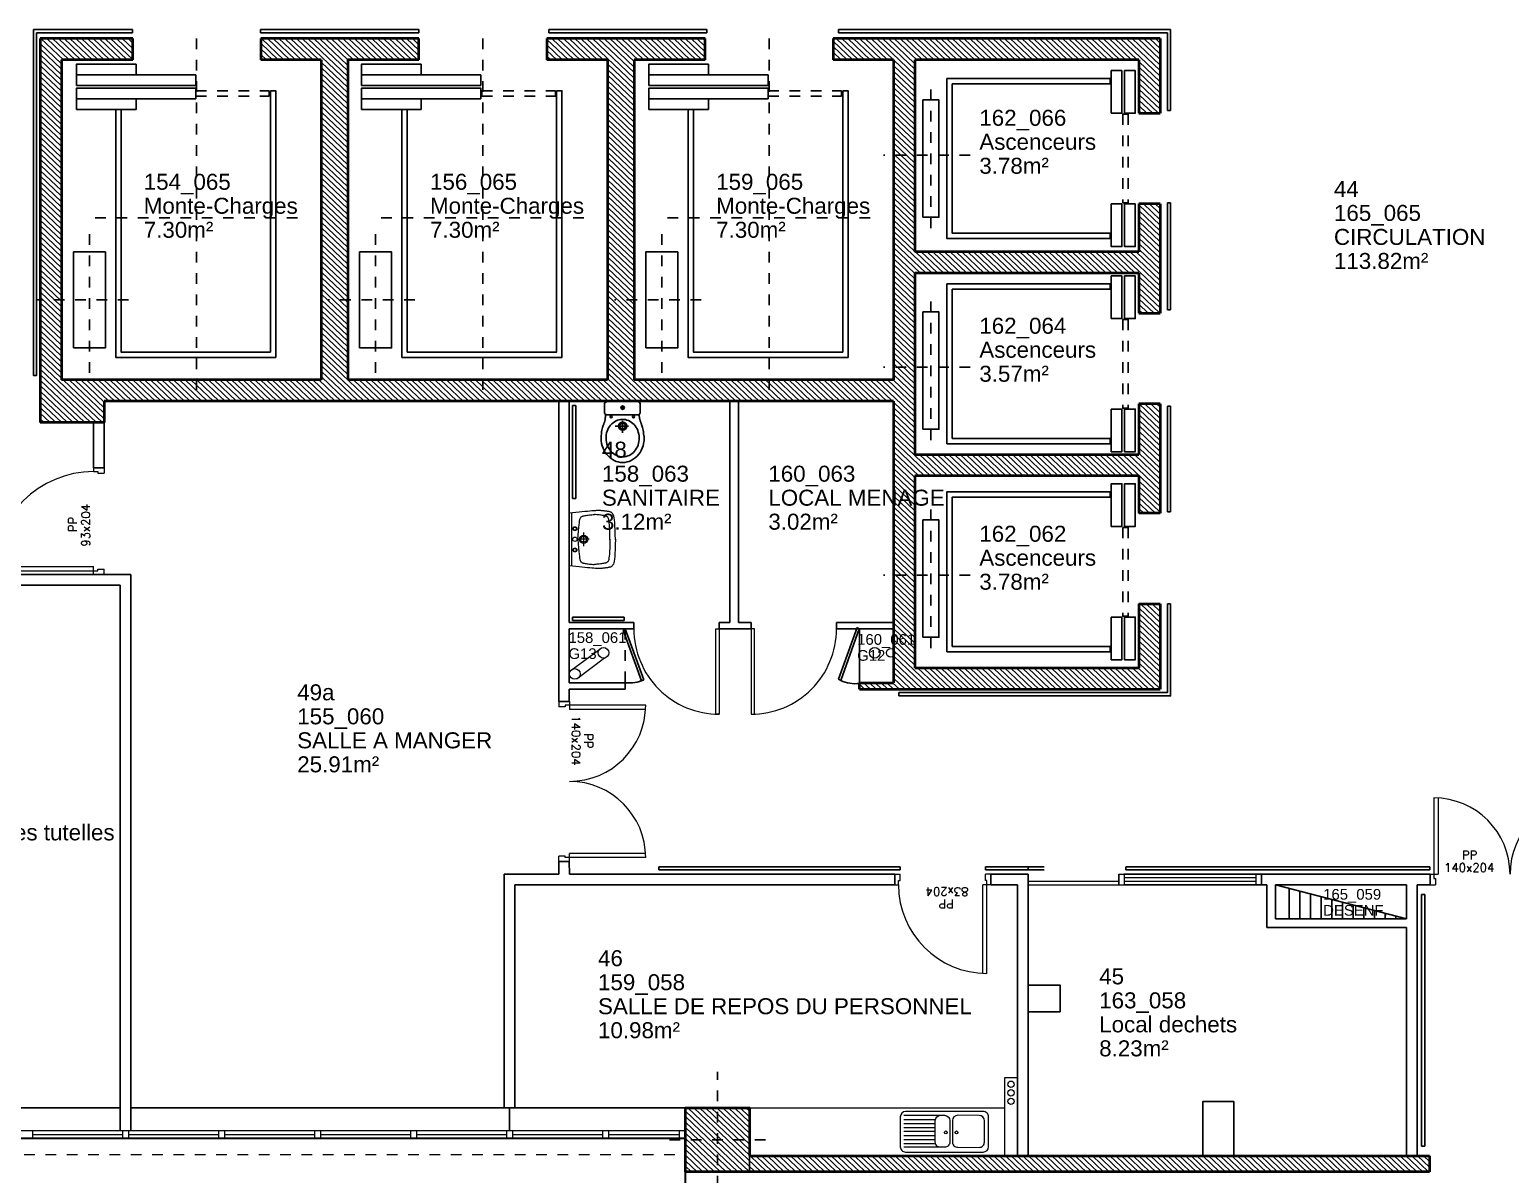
# Model space of a CAD drawing. Header units: metres. Extents: x -8 to 211, y -5 to 116.
# Drawn here: x 152.2 to 166.08, y 56.4 to 67.13 of the extents above; entities that cross this region are included whole.
import ezdxf
from ezdxf.enums import TextEntityAlignment as Align

# ---------------------------------------------------------------- set-up
doc = ezdxf.new("R2010")
doc.units = ezdxf.units.M
doc.header["$LTSCALE"] = 0.6
doc.header["$MEASUREMENT"] = 0
for name, pattern in [('CACHÉ', [0.25, 0.125, -0.125]), ('CONTINU', [0]), ('POINTILLÉS', [0.1, 0.05, -0.05])]:
    doc.linetypes.add(name, pattern=pattern)
doc.layers.get('0').update_dxf_attribs({"linetype": 'CONTINUOUS'})
for name, color, linetype in [('001axes', 1, 'CONTINUOUS'), ('006 sanitaire', 5, 'CONTINUOUS'), ('009 main courante', 181, 'CONTINUOUS'), ('A_ACCÈS', 7, 'CONTINUOUS'), ('A_AGENC', 204, 'CONTINUOUS'), ('A_Etiqu_Gaine', 8, 'CONTINUOUS'), ('A_Etiqu_Gaine_ancien', 8, 'CONTINUOUS'), ('A_Etiqu_Gaine_code', 8, 'CONTINUOUS'), ('A_Etiqu_Local', 8, 'CONTINUOUS'), ('A_Etiqu_Local_ancien', 8, 'CONTINUOUS'), ('A_HACH_STRUC', 7, 'CONTINUOUS'), ('A_MUR_CLOIS', 8, 'CONTINU')]:
    doc.layers.add(name, color=color, linetype=linetype)
for name, color, linetype, lineweight in [('A_CHASS', 4, 'CONTINU', 0), ('A_MURS_STRU', 7, 'CONTINU', 40), ('A_PORTE', 8, 'CONTINU', 0), ('A_SANI', 5, 'CONTINU', 0), ('CONTOUR', 54, 'CONTINUOUS', 30)]:
    doc.layers.add(name, color=color, linetype=linetype, lineweight=lineweight)
doc.styles.add('Attribut', font='arial.ttf')
doc.styles.add('ROMANS8', font='romans8', dxfattribs={"height": 10})

# ---------------------------------------------------------------- blocks, each defined once
blk = doc.blocks.new('BROCA4-G171')
at = {"layer": '006 sanitaire', "linetype": 'Continuous'}
for p, q in [((13.096249, 18.100876), (13.218319, 18.100876)), ((13.164608, 18.149704), (13.164608, 18.037399))]:
    blk.add_line(p, q, dxfattribs=at)
for points in [[(12.99371, 18.235855), (12.99371, 18.300367, -0.414214), (13.023708, 18.330367), (13.300623, 18.330368, -0.414214), (13.330623, 18.300367), (13.330624, 18.235855, -0.414214), (13.300623, 18.205855), (13.023708, 18.205856, -0.414214)], [(13.168246, 17.812803, 0.110065), (13.226413, 17.827034, 0.102556), (13.276961, 17.866557, 0.093461), (13.309184, 17.923304, 0.087911), (13.319862, 17.991784, 0.087911), (13.30636, 18.059765, 0.093461), (13.271816, 18.11513, 0.102556), (13.219676, 18.152527, 0.110065), (13.16097, 18.164339, 0.110065), (13.102803, 18.150108, 0.102556), (13.052255, 18.110586, 0.093461), (13.020032, 18.053839, 0.087911), (13.009354, 17.985358, 0.087911), (13.022856, 17.917378, 0.093461), (13.0574, 17.862012, 0.102556), (13.10954, 17.824615, 0.110065)]]:
    blk.add_lwpolyline(points, format="xyb", close=True, dxfattribs=at)
for points in [[(12.964413, 18.010544), (12.966108, 18.029907), (12.96821, 18.047093), (12.970638, 18.062267), (12.97331, 18.075596), (12.976145, 18.087245), (12.979061, 18.09738), (12.981977, 18.106167), (12.984812, 18.113773), (12.987484, 18.120363), (12.989912, 18.126104), (12.989912, 18.126104), (12.991011, 18.128708), (12.992034, 18.131163), (12.992984, 18.133493), (12.993866, 18.13572), (12.994684, 18.137866), (12.995444, 18.139954), (12.996149, 18.142007), (12.996804, 18.144046), (12.997414, 18.146096), (12.997982, 18.148178), (12.997982, 18.148178), (12.998513, 18.15031), (12.999009, 18.152488), (12.999471, 18.154705), (12.999899, 18.156951), (13.000296, 18.15922), (13.000663, 18.161501), (13.001, 18.163787), (13.001309, 18.16607), (13.001591, 18.168341), (13.001848, 18.170592), (13.001848, 18.170592), (13.002289, 18.175016), (13.002642, 18.179355), (13.002917, 18.183641), (13.003124, 18.187903), (13.003272, 18.192171), (13.003371, 18.196474), (13.003431, 18.200843), (13.003462, 18.205308), (13.003474, 18.209898), (13.003475, 18.214643)], [(13.364803, 18.010544), (13.361877, 18.029907), (13.35897, 18.047093), (13.356102, 18.062267), (13.353293, 18.075596), (13.350562, 18.087245), (13.347928, 18.09738), (13.345412, 18.106167), (13.343032, 18.113773), (13.340809, 18.120363), (13.338762, 18.126104), (13.338762, 18.126104), (13.337809, 18.128708), (13.3369, 18.131163), (13.33603, 18.133493), (13.335194, 18.13572), (13.334387, 18.137866), (13.333605, 18.139954), (13.332843, 18.142007), (13.332095, 18.144046), (13.331357, 18.146096), (13.330624, 18.148178), (13.330624, 18.148178), (13.329892, 18.15031), (13.329165, 18.152488), (13.328448, 18.154705), (13.327746, 18.156951), (13.327063, 18.15922), (13.326405, 18.161501), (13.325776, 18.163787), (13.325181, 18.16607), (13.324625, 18.168341), (13.324113, 18.170592), (13.324113, 18.170592), (13.323231, 18.175016), (13.322525, 18.179355), (13.321975, 18.183641), (13.321561, 18.187903), (13.321265, 18.192171), (13.321066, 18.196474), (13.320946, 18.200843), (13.320884, 18.205308), (13.320861, 18.209898), (13.320858, 18.214643)]]:
    blk.add_lwpolyline(points, dxfattribs=at)
blk.add_lwpolyline([(12.963506, 18.009849, 0.092603), (12.973681, 17.91492, 0.097518), (13.016058, 17.834678, 0.107322), (13.085472, 17.778927, 0.116228), (13.165647, 17.760035, 0.11669), (13.245731, 17.778983, 0.108258), (13.314557, 17.834678, 0.098236), (13.356164, 17.914804, 0.092772), (13.365517, 18.009848, 0.094013)], format="xyb", dxfattribs=at)
for centre, radius in [((13.057186, 18.188766), 0.010462), ((13.164608, 18.274216), 0.01664), ((13.164608, 18.274216), 0.016619), ((13.164608, 18.274216), 0.009631), ((13.164608, 18.274216), 0.000007), ((13.267147, 18.188766), 0.010462), ((13.164608, 18.100876), 0.038283), ((13.164608, 18.100876), 0.027569)]:
    blk.add_circle(centre, radius, dxfattribs=at)
blk = doc.blocks.new('A_Etiqu_Local')
at = {"style": 'Attribut', "flags": 1}
for tag, p in [('CODE_HOPITAL', (-0.446, 1.632)), ('CODE_SITE', (-0.446, 1.407)), ('CODE_BATIMENT', (-0.446, 1.182)), ('CODE_SECTEUR', (-0.446, 0.957)), ('CODE_ETAGE', (-0.446, 0.732)), ('NOM_NORMALISE', (-0.446, -0.843)), ('SECTEUR_ACTIVITE', (-0.446, -1.068)), ('SOUS_SECTEUR_ACTIVITE', (-0.446, -1.293)), ('VOLUME', (-0.446, -1.518)), ('SERVICE', (-0.446, -1.743)), ('CODE_UG', (-0.446, -1.968)), ('CODE_UA', (-0.446, -2.193)), ('CODE_POLE', (-0.446, -2.418)), ('OCCUPANT_EXTERNE', (-0.446, -2.643)), ('DISPONIBILITE', (-0.446, -2.868)), ('ACCES_HANDICAPES', (-0.446, -3.093)), ('NATURE_SOL', (-0.446, -3.318)), ('RISQUE_LABORATOIRE', (-0.446, -3.543)), ('AMIANTE', (-0.446, -3.768))]:
    blk.add_attdef(tag, p, '', height=0.15, dxfattribs=at)
at = {"layer": 'A_Etiqu_Local', "style": 'Attribut'}
for tag, p in [('CODE_PIECE', (-0.446, 0.282)), ('NOM_USAGE', (-0.446, 0.057)), ('SURFACE', (-0.446, -0.168))]:
    blk.add_attdef(tag, p, '', height=0.15, dxfattribs=at)
at = {"layer": 'A_Etiqu_Local_ancien', "style": 'Attribut'}
blk.add_attdef('CODE_PIECE_ANCIEN', (-0.446, 0.507), '', height=0.15, dxfattribs=at)
blk = doc.blocks.new('A_Etiqu_Gaine')
at = {"style": 'Attribut', "flags": 1}
for tag, p in [('CODE_HOPITAL', (-0.432, 0.865)), ('CODE_SITE', (-0.432, 0.715)), ('CODE_BATIMENT', (-0.432, 0.565)), ('CODE_SECTEUR', (-0.432, 0.415)), ('CODE_ETAGE', (-0.432, 0.265)), ('NOM_NORMALISE', (-0.432, -0.335)), ('SECTEUR_ACTIVITE', (-0.432, -0.485)), ('SOUS_SECTEUR_ACTIVITE', (-0.432, -0.635)), ('SURFACE', (-0.432, -0.785)), ('CODE_UG', (-0.432, -0.935)), ('CODE_POLE', (-0.432, -1.085)), ('AMIANTE', (-0.432, -1.235))]:
    blk.add_attdef(tag, p, '', height=0.1, dxfattribs=at)
at = {"layer": 'A_Etiqu_Gaine', "style": 'Attribut'}
blk.add_attdef('NOM_USAGE', (-0.432, -0.185), '', height=0.1, dxfattribs=at)
at = {"layer": 'A_Etiqu_Gaine_ancien', "style": 'Attribut'}
blk.add_attdef('CODE_PIECE_ANCIEN', (-0.432, 0.115), '', height=0.1, dxfattribs=at)
at = {"layer": 'A_Etiqu_Gaine_code', "style": 'Attribut'}
blk.add_attdef('CODE_PIECE', (-0.432, -0.035), '', height=0.1, dxfattribs=at)
blk = doc.blocks.new('BATI-10')
for p, q in [((0, 0.1), (0, 0)), ((0, 0.1), (0.035, 0.1)), ((0, 0), (0.05, 0)), ((0.035, 0.1), (0.035, 0.06)), ((0.035, 0.06), (0.05, 0.06)), ((0.05, 0.06), (0.05, 0))]:
    blk.add_line(p, q)
blk = doc.blocks.new('P90-bt10')
for p, q in [((0.035, 1.03), (0.035, 0.1)), ((0.075, 1.029), (0.075, 0.1)), ((0.035, 0.1), (0.075, 0.1))]:
    blk.add_line(p, q)
blk.add_arc((0.035, 0.1), 0.93, 0, 90)
blk.add_blockref('BATI-10', (0, 0))
at = {"xscale": -1}
blk.add_blockref('BATI-10', (1, 0), dxfattribs=at)
at = {"style": 'ROMANS8'}
for tag, p in [('DEF', (0.47, 0.256)), ('DIM', (0.461, 0.134))]:
    blk.add_attdef(tag, text='', height=0.08, dxfattribs=at).set_placement(p, align=Align.CENTER)
blk = doc.blocks.new('P140-bt10')
for p, q in [((0.035, 0.815), (0.035, 0.1)), ((0.075, 0.814), (0.075, 0.1)), ((1.425, 0.814), (1.425, 0.1)), ((1.465, 0.815), (1.465, 0.1)), ((0, 0.1), (0, 0)), ((0, 0.1), (0.035, 0.1)), ((0, 0), (0.05, 0)), ((0.035, 0.1), (0.075, 0.1)), ((0.035, 0.1), (0.035, 0.06)), ((0.035, 0.06), (0.05, 0.06)), ((0.05, 0.06), (0.05, 0)), ((1.465, 0.1), (1.425, 0.1)), ((1.465, 0.06), (1.45, 0.06)), ((1.45, 0.06), (1.45, 0)), ((1.5, 0), (1.45, 0)), ((1.465, 0.1), (1.465, 0.06)), ((1.5, 0.1), (1.465, 0.1)), ((1.5, 0.1), (1.5, 0)), ((1.5, 0), (1.5, 0))]:
    blk.add_line(p, q)
for centre, start, end in [((0.035, 0.1), 0, 90), ((1.465, 0.1), 90, 180)]:
    blk.add_arc(centre, 0.715, start, end)
at = {"style": 'ROMANS8'}
for tag, p in [('DEF', (0.372, 0.239)), ('DIM', (0.367, 0.122))]:
    blk.add_attdef(tag, text='', height=0.08, dxfattribs=at).set_placement(p, align=Align.CENTER)
blk = doc.blocks.new('P80bt10')
for p, q in [((0.035, 0.93), (0.035, 0.1)), ((0.075, 0.929), (0.075, 0.1)), ((0, 0.1), (0, 0)), ((0, 0.1), (0.035, 0.1)), ((0, 0), (0.05, 0)), ((0.035, 0.1), (0.075, 0.1)), ((0.035, 0.1), (0.035, 0.06)), ((0.035, 0.06), (0.05, 0.06)), ((0.05, 0.06), (0.05, 0)), ((0.865, 0.06), (0.85, 0.06)), ((0.85, 0.06), (0.85, 0)), ((0.9, 0), (0.85, 0)), ((0.865, 0.1), (0.865, 0.06)), ((0.9, 0.1), (0.865, 0.1)), ((0.9, 0.1), (0.9, 0))]:
    blk.add_line(p, q)
blk.add_arc((0.035, 0.1), 0.83, 0, 90)
at = {"style": 'ROMANS8'}
for tag, p in [('DEF', (0.416, 0.239)), ('DIM', (0.409, 0.124))]:
    blk.add_attdef(tag, text='', height=0.08, dxfattribs=at).set_placement(p, align=Align.CENTER)

msp = doc.modelspace()

# ---------------------------------------------------------------- hatches: boundary and pattern name
at = {"layer": 'A_HACH_STRUC', "linetype": 'Continuous'}
h = msp.add_hatch(dxfattribs=at)
h.set_pattern_fill('ANSI31', color=8, scale=0.3, angle=-88.5553, style=0)
h.set_pattern_definition([(316.4447, (152.29987, 60.946187), (0.02583954, 0.02717661), [])])
h.paths.add_polyline_path([(160.5, 64.846), (162.6, 64.846), (162.6, 64.471), (162.8, 64.471), (162.8, 65.496), (162.6, 65.496), (162.6, 65.046), (160.5, 65.046), (160.5, 66.846), (162.6, 66.846), (162.6, 66.346), (162.8, 66.346), (162.8, 67.046), (159.733, 67.046), (159.733, 66.846), (160.3, 66.846), (160.3, 63.846), (157.867, 63.846), (157.867, 66.846), (158.533, 66.846), (158.533, 67.046), (157.05, 67.046), (157.05, 66.846), (157.617, 66.846), (157.617, 63.846), (155.183, 63.846), (155.183, 66.846), (155.85, 66.846), (155.85, 67.046), (154.367, 67.046), (154.367, 66.846), (154.933, 66.846), (154.933, 63.846), (152.5, 63.846), (152.5, 66.846), (153.167, 66.846), (153.167, 67.046), (152.3, 67.046), (152.3, 63.546), (152.3, 63.446), (152.9, 63.446), (152.9, 63.646), (160.3, 63.646), (160.3, 61.006), (159.98, 61.006), (159.98, 60.946), (162.8, 60.946), (162.8, 61.746), (162.6, 61.746), (162.6, 61.146), (160.5, 61.146), (160.5, 62.946), (162.6, 62.946), (162.6, 62.596), (162.8, 62.596), (162.8, 63.621), (162.6, 63.621), (162.6, 63.146), (160.5, 63.146)])
h = msp.add_hatch(dxfattribs=at)
h.set_pattern_fill('ANSI31', color=8, scale=0.3, angle=-88.5553, style=0)
h.set_pattern_definition([(316.4447, (158.349886, 56.421157), (0.02583954, 0.02717661), [])])
h.paths.add_polyline_path([(158.95, 57.021), (158.35, 57.021), (158.35, 56.421), (165.325, 56.421), (165.325, 56.571), (158.95, 56.571)])

# ---------------------------------------------------------------- linework, layer by layer
at = {"color": 8}
msp.add_line((158.95, 56.571), (158.95, 56.421), dxfattribs=at)
at = {"layer": '001axes', "color": 8, "linetype": 'CACHÉ'}
for p, q in [((158.65, 56.084), (158.65, 57.358)), ((158.2, 56.721), (159.1, 56.721))]:
    msp.add_line(p, q, dxfattribs=at)
at = {"layer": '009 main courante', "color": 8, "linetype": 'Continuous'}
for p, q in [((153.165, 67.1), (153.165, 67.13)), ((154.365, 67.1), (154.365, 67.13)), ((155.848, 67.1), (155.848, 67.13)), ((157.067, 67.1), (157.067, 67.13)), ((158.55, 67.1), (158.55, 67.13)), ((159.783, 67.1), (159.783, 67.13)), ((162.868, 66.371), (162.868, 67.1)), ((162.898, 66.371), (162.898, 67.13)), ((162.868, 66.371), (162.898, 66.371)), ((162.868, 64.502), (162.868, 65.505)), ((162.868, 65.505), (162.898, 65.505)), ((162.898, 64.502), (162.898, 65.505)), ((162.868, 64.502), (162.898, 64.502)), ((157.29, 62.732), (157.29, 63.606)), ((157.29, 63.606), (157.32, 63.606)), ((157.32, 62.732), (157.32, 63.606)), ((162.868, 62.609), (162.868, 63.598)), ((162.868, 63.598), (162.898, 63.598)), ((162.898, 62.609), (162.898, 63.598)), ((157.32, 62.732), (157.29, 62.732)), ((162.868, 62.609), (162.898, 62.609)), ((162.868, 61.746), (162.898, 61.746)), ((157.29, 61.62), (157.775, 61.62)), ((157.29, 61.59), (157.29, 61.62)), ((157.29, 61.59), (157.775, 61.59)), ((157.775, 61.59), (157.775, 61.62)), ((160.35, 60.913), (160.35, 60.883)), ((158.099, 59.281), (158.099, 59.251)), ((160.361, 59.281), (160.361, 59.251)), ((161.161, 59.281), (161.161, 59.251)), ((161.561, 59.281), (161.561, 59.251)), ((162.477, 59.251), (162.477, 59.281)), ((165.328, 59.251), (165.328, 59.281)), ((165.25, 59.021), (165.25, 56.661)), ((165.25, 59.021), (165.28, 59.021)), ((165.28, 59.021), (165.28, 56.661)), ((158.35, 56.709), (158.35, 56.634)), ((165.25, 56.661), (165.28, 56.661))]:
    msp.add_line(p, q, dxfattribs=at)
for points in [[(152.265, 67.1), (152.265, 63.887), (152.235, 63.887), (152.235, 67.13)], [(153.165, 67.13), (152.235, 67.13)], [(152.265, 67.1), (153.165, 67.1)], [(155.848, 67.13), (154.365, 67.13)], [(154.365, 67.1), (155.848, 67.1)], [(158.55, 67.13), (157.067, 67.13)], [(157.067, 67.1), (158.55, 67.1)], [(162.898, 67.13), (159.783, 67.13)], [(159.783, 67.1), (162.868, 67.1)], [(162.898, 61.746), (162.898, 60.883), (160.35, 60.883)], [(160.35, 60.913), (162.868, 60.913), (162.868, 61.746)], [(160.361, 59.281), (158.099, 59.281)], [(158.099, 59.251), (160.361, 59.251)], [(161.711, 59.281), (161.161, 59.281)], [(161.161, 59.251), (161.711, 59.251)], [(165.328, 59.281), (162.477, 59.281)], [(162.477, 59.251), (165.328, 59.251)]]:
    msp.add_lwpolyline(points, dxfattribs=at)
at = {"layer": 'A_ACCÈS', "color": 8, "linetype": 'CACHÉ'}
for p, q in [((153.766, 67.047), (153.766, 63.753)), ((156.45, 67.047), (156.45, 63.753)), ((159.133, 67.047), (159.133, 63.753)), ((160.65, 66.567), (160.65, 65.187)), ((161.018, 65.952), (160.206, 65.952)), ((154.713, 65.366), (152.745, 65.366)), ((157.397, 65.366), (155.429, 65.366)), ((160.08, 65.366), (158.112, 65.366)), ((152.76, 65.211), (152.76, 63.831)), ((155.443, 65.211), (155.443, 63.831)), ((158.127, 65.211), (158.127, 63.831)), ((153.128, 64.596), (152.271, 64.596)), ((155.811, 64.596), (154.999, 64.596)), ((158.495, 64.596), (157.683, 64.596)), ((160.65, 64.579), (160.65, 63.199)), ((161.018, 63.964), (160.206, 63.964)), ((160.65, 62.629), (160.65, 61.249)), ((161.018, 62.014), (160.206, 62.014))]:
    msp.add_line(p, q, dxfattribs=at)
at = {"layer": 'A_ACCÈS', "color": 8, "linetype": 'Continuous'}
for p, q in [((153.198, 66.706), (153.198, 66.806)), ((155.871, 66.706), (155.871, 66.806)), ((158.565, 66.706), (158.565, 66.806)), ((152.64, 66.706), (153.757, 66.706)), ((155.313, 66.706), (156.43, 66.706)), ((158.006, 66.706), (159.123, 66.706)), ((162.331, 66.671), (162.331, 66.621)), ((156.44, 66.506), (156.44, 66.556)), ((152.64, 66.481), (153.757, 66.481)), ((153.198, 66.481), (153.198, 66.381)), ((155.313, 66.481), (156.43, 66.481)), ((155.871, 66.481), (155.871, 66.381)), ((158.006, 66.481), (159.123, 66.481)), ((158.565, 66.481), (158.565, 66.381)), ((162.501, 66.336), (162.451, 66.336)), ((162.501, 65.506), (162.451, 65.506)), ((162.331, 65.171), (162.331, 65.221)), ((162.331, 64.746), (162.331, 64.696)), ((162.501, 64.411), (162.451, 64.411)), ((162.501, 63.581), (162.451, 63.581)), ((162.331, 63.246), (162.331, 63.296)), ((162.331, 62.796), (162.331, 62.746)), ((162.501, 62.461), (162.451, 62.461)), ((162.501, 61.631), (162.451, 61.631)), ((162.331, 61.296), (162.331, 61.346))]:
    msp.add_line(p, q, dxfattribs=at)
at = {"layer": 'A_ACCÈS', "color": 8, "linetype": 'POINTILLÉS'}
for p, q in [((154.447, 66.506), (154.447, 66.556)), ((157.13, 66.506), (157.13, 66.556)), ((159.813, 66.506), (159.813, 66.556))]:
    msp.add_line(p, q, dxfattribs=at)
at = {"layer": 'A_ACCÈS', "color": 8, "linetype": 'Continuous'}
for points in [[(153.757, 66.706), (153.757, 66.606), (152.64, 66.606), (152.64, 66.806), (153.198, 66.806)], [(156.43, 66.706), (156.43, 66.606), (155.313, 66.606), (155.313, 66.806), (155.871, 66.806)], [(159.123, 66.706), (159.123, 66.606), (158.006, 66.606), (158.006, 66.806), (158.565, 66.806)], [(162.331, 65.171), (160.801, 65.171), (160.801, 66.671), (162.331, 66.671)], [(153.757, 66.481), (153.757, 66.581), (152.64, 66.581), (152.64, 66.381), (153.198, 66.381)], [(154.457, 66.556), (154.507, 66.556), (154.507, 64.056), (153.007, 64.056), (153.007, 66.381)], [(154.457, 66.556), (154.457, 64.106), (153.057, 64.106), (153.057, 66.381)], [(156.43, 66.481), (156.43, 66.581), (155.313, 66.581), (155.313, 66.381), (155.871, 66.381)], [(157.14, 66.556), (157.19, 66.556), (157.19, 64.056), (155.69, 64.056), (155.69, 66.381)], [(157.14, 66.556), (157.14, 64.106), (155.74, 64.106), (155.74, 66.381)], [(159.123, 66.481), (159.123, 66.581), (158.006, 66.581), (158.006, 66.381), (158.565, 66.381)], [(159.823, 66.556), (159.873, 66.556), (159.873, 64.056), (158.373, 64.056), (158.373, 66.381)], [(159.823, 66.556), (159.823, 64.106), (158.423, 64.106), (158.423, 66.381)], [(162.331, 65.221), (160.851, 65.221), (160.851, 66.621), (162.331, 66.621)], [(162.331, 63.246), (160.801, 63.246), (160.801, 64.746), (162.331, 64.746)], [(162.331, 63.296), (160.851, 63.296), (160.851, 64.696), (162.331, 64.696)], [(162.331, 61.296), (160.801, 61.296), (160.801, 62.796), (162.331, 62.796)], [(162.331, 61.346), (160.851, 61.346), (160.851, 62.746), (162.331, 62.746)]]:
    msp.add_lwpolyline(points, dxfattribs=at)
for points in [[(162.341, 66.346), (162.341, 66.746), (162.441, 66.746), (162.441, 66.346)], [(162.466, 66.346), (162.466, 66.746), (162.566, 66.746), (162.566, 66.346)], [(160.575, 65.371), (160.575, 66.471), (160.725, 66.471), (160.725, 65.371)], [(162.341, 65.496), (162.341, 65.096), (162.441, 65.096), (162.441, 65.496)], [(162.466, 65.496), (162.466, 65.096), (162.566, 65.096), (162.566, 65.496)], [(152.61, 64.146), (152.61, 65.046), (152.91, 65.046), (152.91, 64.146)], [(155.293, 64.146), (155.293, 65.046), (155.593, 65.046), (155.593, 64.146)], [(157.977, 64.146), (157.977, 65.046), (158.277, 65.046), (158.277, 64.146)], [(162.341, 64.421), (162.341, 64.821), (162.441, 64.821), (162.441, 64.421)], [(162.466, 64.421), (162.466, 64.821), (162.566, 64.821), (162.566, 64.421)], [(160.575, 63.383), (160.575, 64.483), (160.725, 64.483), (160.725, 63.383)], [(162.341, 63.571), (162.341, 63.171), (162.441, 63.171), (162.441, 63.571)], [(162.466, 63.571), (162.466, 63.171), (162.566, 63.171), (162.566, 63.571)], [(162.341, 62.471), (162.341, 62.871), (162.441, 62.871), (162.441, 62.471)], [(162.466, 62.471), (162.466, 62.871), (162.566, 62.871), (162.566, 62.471)], [(160.575, 61.433), (160.575, 62.533), (160.725, 62.533), (160.725, 61.433)], [(162.341, 61.621), (162.341, 61.221), (162.441, 61.221), (162.441, 61.621)], [(162.466, 61.621), (162.466, 61.221), (162.566, 61.221), (162.566, 61.621)]]:
    msp.add_lwpolyline(points, close=True, dxfattribs=at)
at = {"layer": 'A_ACCÈS', "color": 8, "linetype": 'POINTILLÉS'}
for points in [[(153.757, 66.556), (154.447, 66.556)], [(153.757, 66.506), (154.447, 66.506)], [(156.44, 66.556), (157.13, 66.556)], [(156.44, 66.506), (157.13, 66.506)], [(159.123, 66.556), (159.813, 66.556)], [(159.123, 66.506), (159.813, 66.506)], [(162.451, 66.336), (162.451, 65.506)], [(162.501, 66.336), (162.501, 65.506)], [(162.451, 64.411), (162.451, 63.581)], [(162.501, 64.411), (162.501, 63.581)], [(162.451, 62.461), (162.451, 61.631)], [(162.501, 62.461), (162.501, 61.631)]]:
    msp.add_lwpolyline(points, dxfattribs=at)
at = {"layer": 'A_AGENC', "color": 8, "linetype": 'Continuous'}
for p, q in [((157.765, 61.5), (157.785, 61.512)), ((157.785, 61.512), (157.958, 61.034)), ((159.98, 61.519), (159.98, 61.006)), ((157.938, 61.023), (157.765, 61.5)), ((157.958, 61.034), (157.938, 61.023))]:
    msp.add_line(p, q, dxfattribs=at)
msp.add_lwpolyline([(159.958, 61.523), (159.785, 61.038), (159.805, 61.027), (159.978, 61.511)], close=True, dxfattribs=at)
for centre, start, end in [((157.82, 61.346), 264.1105, 294.1631), ((159.945, 61.339), 245.8369, 275.8895)]:
    msp.add_arc(centre, 0.342, start, end, dxfattribs=at)
at = {"layer": 'A_CHASS', "color": 8, "linetype": 'Continuous'}
for p, q in [((163.701, 59.176), (162.461, 59.176)), ((162.461, 59.146), (163.701, 59.146)), ((151.35, 56.809), (158.35, 56.809)), ((151.35, 56.734), (158.35, 56.734)), ((152.23, 56.771), (153.07, 56.771)), ((153.13, 56.771), (153.97, 56.771)), ((154.03, 56.771), (154.87, 56.771)), ((154.93, 56.771), (155.77, 56.771)), ((155.83, 56.771), (156.67, 56.771)), ((156.73, 56.771), (157.57, 56.771)), ((157.63, 56.771), (158.29, 56.771))]:
    msp.add_line(p, q, dxfattribs=at)
at = {"layer": 'A_CHASS', "color": 8, "linetype": 'CACHÉ'}
msp.add_line((151.35, 56.584), (158.35, 56.584), dxfattribs=at)
at = {"layer": 'A_CHASS', "color": 8, "linetype": 'Continuous'}
for points in [[(152.23, 56.734), (152.23, 56.809)], [(153.07, 56.809), (153.07, 56.734)], [(153.13, 56.734), (153.13, 56.809)], [(153.97, 56.809), (153.97, 56.734)], [(154.03, 56.734), (154.03, 56.809)], [(154.87, 56.809), (154.87, 56.734)], [(154.93, 56.734), (154.93, 56.809)], [(155.77, 56.809), (155.77, 56.734)], [(155.83, 56.734), (155.83, 56.809)], [(156.67, 56.809), (156.67, 56.734)], [(156.73, 56.734), (156.73, 56.809)], [(157.57, 56.809), (157.57, 56.734)], [(157.63, 56.734), (157.63, 56.809)], [(158.29, 56.809), (158.29, 56.734)], [(158.35, 56.734), (158.35, 56.809)]]:
    msp.add_lwpolyline(points, dxfattribs=at)
at = {"layer": 'A_MUR_CLOIS', "color": 8, "linetype": 'Continuous'}
for p, q in [((157.161, 63.646), (157.161, 60.831)), ((157.26, 63.646), (157.26, 61.571)), ((158.765, 63.646), (158.765, 61.571)), ((158.845, 63.646), (158.845, 61.571)), ((152.8, 63.446), (152.8, 63.021)), ((152.9, 63.446), (152.9, 63.021)), ((152.9, 63.021), (152.8, 63.021)), ((153.149, 62.021), (152.03, 62.021)), ((153.049, 61.921), (152.03, 61.921)), ((153.049, 56.809), (153.049, 61.921)), ((153.149, 56.809), (153.149, 62.021)), ((157.26, 61.571), (157.865, 61.571)), ((157.26, 61.511), (157.865, 61.511)), ((157.26, 61.511), (157.26, 61.006)), ((157.865, 61.571), (157.865, 61.511)), ((158.665, 61.571), (158.765, 61.571)), ((158.665, 61.571), (158.665, 61.511)), ((158.665, 61.511), (158.965, 61.511)), ((158.845, 61.571), (158.965, 61.571)), ((158.965, 61.571), (158.965, 61.511)), ((159.765, 61.511), (159.765, 61.571)), ((159.765, 61.571), (160.3, 61.571)), ((159.765, 61.511), (160.3, 61.511)), ((157.785, 61.006), (157.26, 61.006)), ((157.785, 60.946), (157.785, 61.006)), ((157.26, 60.831), (157.161, 60.831)), ((157.785, 60.946), (157.26, 60.946)), ((157.26, 60.946), (157.26, 60.831)), ((157.26, 59.331), (157.161, 59.331)), ((157.161, 59.211), (157.161, 59.331)), ((157.26, 59.331), (157.261, 59.211)), ((156.65, 57.021), (156.65, 59.211)), ((157.161, 59.211), (156.65, 59.211)), ((160.311, 59.211), (157.261, 59.211)), ((160.311, 59.111), (160.311, 59.211)), ((161.561, 59.211), (161.211, 59.211)), ((161.211, 59.111), (161.211, 59.211)), ((161.561, 59.211), (161.561, 56.571)), ((162.411, 59.111), (162.411, 59.211)), ((163.751, 59.111), (163.751, 59.211)), ((160.311, 59.111), (156.75, 59.111)), ((156.75, 57.021), (156.75, 59.111)), ((161.461, 59.111), (161.211, 59.111)), ((161.461, 59.111), (161.461, 56.571)), ((163.8, 58.711), (163.8, 59.111)), ((163.88, 59.111), (165.11, 58.791)), ((163.88, 58.791), (163.88, 59.111)), ((164.01, 59.078), (164.01, 58.791)), ((164.11, 59.052), (164.11, 58.791)), ((164.21, 59.026), (164.21, 58.791)), ((165.11, 58.791), (165.11, 59.111)), ((165.21, 56.571), (165.21, 59.111)), ((164.31, 58.999), (164.31, 58.791)), ((164.41, 58.973), (164.41, 58.791)), ((164.51, 58.947), (164.51, 58.791)), ((164.61, 58.921), (164.61, 58.791)), ((164.71, 58.895), (164.71, 58.791)), ((164.81, 58.869), (164.81, 58.791)), ((163.88, 58.791), (165.11, 58.791)), ((164.91, 58.843), (164.91, 58.791)), ((165.01, 58.817), (165.01, 58.791)), ((163.8, 58.711), (165.11, 58.711)), ((165.11, 56.571), (165.11, 58.711)), ((153.049, 57.021), (151.35, 57.021)), ((158.35, 57.021), (153.149, 57.021)), ((156.7, 56.809), (156.7, 57.021))]:
    msp.add_line(p, q, dxfattribs=at)
at = {"layer": 'A_MUR_CLOIS', "color": 8, "linetype": 'CACHÉ'}
msp.add_line((157.785, 61.512), (157.785, 61.006), dxfattribs=at)
at = {"layer": 'A_MUR_CLOIS', "color": 8, "linetype": 'Continuous'}
for points in [[(165.21, 59.111), (165.33, 59.111), (165.33, 59.211), (162.461, 59.211)], [(162.461, 59.111), (163.8, 59.111)], [(163.88, 59.111), (165.11, 59.111)], [(161.561, 58.171), (161.861, 58.171), (161.861, 57.921), (161.561, 57.921)], [(163.2, 56.571), (163.2, 57.081), (163.49, 57.081), (163.49, 56.571)]]:
    msp.add_lwpolyline(points, dxfattribs=at)
at = {"layer": 'A_MURS_STRU', "color": 8, "linetype": 'Continuous'}
for p, q in [((152.3, 67.046), (152.3, 63.446)), ((153.167, 67.046), (152.3, 67.046)), ((155.85, 67.046), (154.367, 67.046)), ((158.533, 67.046), (157.05, 67.046)), ((162.8, 67.046), (159.733, 67.046)), ((162.8, 67.046), (162.8, 66.346)), ((152.5, 66.846), (152.5, 63.846)), ((153.167, 66.846), (152.5, 66.846)), ((154.933, 66.846), (154.367, 66.846)), ((154.933, 66.846), (154.933, 63.846)), ((155.183, 66.846), (155.183, 63.846)), ((155.85, 66.846), (155.183, 66.846)), ((157.617, 66.846), (157.05, 66.846)), ((157.617, 66.846), (157.617, 63.846)), ((157.867, 66.846), (157.867, 63.846)), ((158.533, 66.846), (157.867, 66.846)), ((160.3, 66.846), (159.733, 66.846)), ((160.3, 66.846), (160.3, 63.846)), ((162.6, 66.846), (160.5, 66.846)), ((160.5, 66.846), (160.5, 65.046)), ((162.6, 66.846), (162.6, 66.346)), ((162.6, 65.496), (162.6, 65.046)), ((162.8, 65.496), (162.8, 64.471)), ((160.5, 64.846), (160.5, 63.146)), ((162.6, 64.846), (162.6, 64.471)), ((154.933, 63.846), (152.5, 63.846)), ((157.617, 63.846), (155.183, 63.846)), ((160.3, 63.846), (157.867, 63.846)), ((160.3, 63.646), (152.9, 63.646)), ((152.9, 63.646), (152.9, 63.446)), ((160.3, 63.646), (160.3, 61.006)), ((162.6, 63.621), (162.6, 63.146)), ((162.8, 63.621), (162.8, 62.596)), ((152.9, 63.446), (152.3, 63.446)), ((160.5, 62.946), (160.5, 61.146)), ((162.6, 62.946), (162.6, 62.596)), ((162.6, 61.746), (162.6, 61.146)), ((162.8, 61.746), (162.8, 60.946)), ((159.98, 60.946), (159.98, 61.006)), ((159.98, 61.006), (160.3, 61.006)), ((159.98, 60.946), (162.8, 60.946)), ((158.95, 56.571), (165.325, 56.571)), ((165.325, 56.571), (165.325, 56.421))]:
    msp.add_line(p, q, dxfattribs=at)
for points in [[(153.167, 66.846), (153.167, 67.046)], [(154.367, 67.046), (154.367, 66.846)], [(155.85, 66.846), (155.85, 67.046)], [(157.05, 67.046), (157.05, 66.846)], [(158.533, 66.846), (158.533, 67.046)], [(159.733, 67.046), (159.733, 66.846)], [(162.6, 66.346), (162.8, 66.346)], [(162.8, 65.496), (162.6, 65.496)], [(162.6, 65.046), (160.5, 65.046)], [(162.6, 64.846), (160.5, 64.846)], [(162.6, 64.471), (162.8, 64.471)], [(162.8, 63.621), (162.6, 63.621)], [(160.5, 63.146), (162.6, 63.146)], [(162.6, 62.946), (160.5, 62.946)], [(162.8, 62.596), (162.6, 62.596)], [(162.6, 61.746), (162.8, 61.746)], [(160.5, 61.146), (162.6, 61.146)], [(165.325, 56.421), (158.35, 56.421), (158.35, 57.021), (158.95, 57.021), (158.95, 56.571)]]:
    msp.add_lwpolyline(points, dxfattribs=at)
at = {"layer": 'A_PORTE', "color": 8, "linetype": 'Continuous'}
for p, q in [((158.635, 60.711), (158.635, 61.511)), ((158.635, 61.511), (158.665, 61.511)), ((158.665, 61.511), (158.665, 60.711)), ((158.965, 61.511), (158.965, 60.711)), ((158.995, 61.511), (158.965, 61.511)), ((158.995, 60.711), (158.995, 61.511)), ((158.665, 60.711), (158.635, 60.711)), ((158.965, 60.711), (158.995, 60.711)), ((162.411, 59.211), (162.461, 59.211)), ((162.411, 59.111), (162.411, 59.211)), ((162.461, 59.211), (162.461, 59.111)), ((163.701, 59.211), (163.751, 59.211)), ((163.701, 59.111), (163.701, 59.211)), ((163.751, 59.211), (163.751, 59.111)), ((162.411, 59.141), (161.561, 59.141)), ((161.561, 59.111), (162.461, 59.111)), ((163.751, 59.111), (163.701, 59.111))]:
    msp.add_line(p, q, dxfattribs=at)
for centre, start, end in [((158.665, 61.511), 179.9999, 270.0001), ((158.965, 61.511), 269.9999, 360)]:
    msp.add_arc(centre, 0.8, start, end, dxfattribs=at)
at = {"layer": 'A_SANI', "color": 8, "linetype": 'Continuous'}
for p, q in [((157.452, 62.615), (157.429, 62.613)), ((157.472, 62.617), (157.452, 62.615)), ((157.491, 62.618), (157.472, 62.617)), ((157.507, 62.619), (157.491, 62.618)), ((157.515, 62.62), (157.507, 62.619)), ((157.521, 62.62), (157.515, 62.62)), ((157.528, 62.62), (157.521, 62.62)), ((157.534, 62.62), (157.528, 62.62)), ((157.54, 62.62), (157.534, 62.62)), ((157.545, 62.62), (157.54, 62.62)), ((157.551, 62.62), (157.545, 62.62)), ((157.556, 62.62), (157.551, 62.62)), ((157.562, 62.619), (157.556, 62.62)), ((157.568, 62.619), (157.562, 62.619)), ((157.574, 62.618), (157.568, 62.619)), ((157.581, 62.618), (157.574, 62.618)), ((157.587, 62.617), (157.581, 62.618)), ((157.594, 62.616), (157.587, 62.617)), ((157.6, 62.615), (157.594, 62.616)), ((157.607, 62.615), (157.6, 62.615)), ((157.613, 62.614), (157.607, 62.615)), ((157.291, 62.599), (157.26, 62.596)), ((157.26, 62.101), (157.26, 62.596)), ((157.285, 62.101), (157.285, 62.596)), ((157.322, 62.602), (157.291, 62.599)), ((157.351, 62.605), (157.322, 62.602)), ((157.378, 62.608), (157.351, 62.605)), ((157.405, 62.611), (157.378, 62.608)), ((157.429, 62.613), (157.405, 62.611)), ((157.619, 62.613), (157.613, 62.614)), ((157.625, 62.612), (157.619, 62.613)), ((157.63, 62.611), (157.625, 62.612)), ((157.635, 62.61), (157.63, 62.611)), ((157.639, 62.608), (157.635, 62.61)), ((157.643, 62.607), (157.639, 62.608)), ((157.647, 62.606), (157.643, 62.607)), ((157.651, 62.604), (157.647, 62.606)), ((157.654, 62.603), (157.651, 62.604)), ((157.656, 62.601), (157.654, 62.603)), ((157.659, 62.599), (157.656, 62.601)), ((157.662, 62.596), (157.659, 62.599)), ((157.664, 62.594), (157.662, 62.596)), ((157.668, 62.587), (157.664, 62.594)), ((157.673, 62.578), (157.668, 62.587)), ((157.677, 62.567), (157.673, 62.578)), ((157.68, 62.552), (157.677, 62.567)), ((157.683, 62.532), (157.68, 62.552)), ((157.686, 62.508), (157.683, 62.532)), ((157.688, 62.478), (157.686, 62.508)), ((157.69, 62.442), (157.688, 62.478)), ((157.445, 62.351), (157.343, 62.351)), ((157.394, 62.414), (157.394, 62.287)), ((157.691, 62.398), (157.69, 62.442)), ((157.692, 62.347), (157.691, 62.398)), ((157.692, 62.351), (157.691, 62.299)), ((157.688, 62.219), (157.686, 62.189)), ((157.69, 62.256), (157.688, 62.219)), ((157.691, 62.299), (157.69, 62.256)), ((157.291, 62.098), (157.26, 62.101)), ((157.322, 62.095), (157.291, 62.098)), ((157.351, 62.092), (157.322, 62.095)), ((157.378, 62.089), (157.351, 62.092)), ((157.405, 62.086), (157.378, 62.089)), ((157.429, 62.084), (157.405, 62.086)), ((157.452, 62.082), (157.429, 62.084)), ((157.472, 62.08), (157.452, 62.082)), ((157.491, 62.079), (157.472, 62.08)), ((157.507, 62.078), (157.491, 62.079)), ((157.515, 62.077), (157.507, 62.078)), ((157.521, 62.077), (157.515, 62.077)), ((157.528, 62.077), (157.521, 62.077)), ((157.534, 62.077), (157.528, 62.077)), ((157.54, 62.077), (157.534, 62.077)), ((157.545, 62.077), (157.54, 62.077)), ((157.551, 62.077), (157.545, 62.077)), ((157.556, 62.077), (157.551, 62.077)), ((157.562, 62.078), (157.556, 62.077)), ((157.568, 62.078), (157.562, 62.078)), ((157.574, 62.079), (157.568, 62.078)), ((157.581, 62.079), (157.574, 62.079)), ((157.587, 62.08), (157.581, 62.079)), ((157.594, 62.081), (157.587, 62.08)), ((157.6, 62.082), (157.594, 62.081)), ((157.607, 62.083), (157.6, 62.082)), ((157.613, 62.083), (157.607, 62.083)), ((157.619, 62.084), (157.613, 62.083)), ((157.625, 62.085), (157.619, 62.084)), ((157.63, 62.086), (157.625, 62.085)), ((157.635, 62.088), (157.63, 62.086)), ((157.639, 62.089), (157.635, 62.088)), ((157.643, 62.09), (157.639, 62.089)), ((157.647, 62.091), (157.643, 62.09)), ((157.651, 62.093), (157.647, 62.091)), ((157.654, 62.094), (157.651, 62.093)), ((157.656, 62.096), (157.654, 62.094)), ((157.659, 62.098), (157.656, 62.096)), ((157.662, 62.101), (157.659, 62.098)), ((157.664, 62.104), (157.662, 62.101)), ((157.668, 62.11), (157.664, 62.104)), ((157.673, 62.119), (157.668, 62.11)), ((157.677, 62.13), (157.673, 62.119)), ((157.68, 62.146), (157.677, 62.13)), ((157.683, 62.165), (157.68, 62.146)), ((157.686, 62.189), (157.683, 62.165)), ((157.534, 61.307), (157.277, 61.122)), ((157.59, 61.237), (157.334, 61.041)), ((161.461, 57.301), (161.341, 57.301)), ((161.341, 57.301), (161.341, 56.571)), ((158.95, 57.021), (161.341, 57.021)), ((160.363, 56.936), (160.363, 56.656)), ((160.741, 56.949), (160.397, 56.949)), ((161.141, 56.986), (160.413, 56.986)), ((161.191, 56.656), (161.191, 56.936)), ((160.397, 56.912), (160.692, 56.912)), ((160.397, 56.874), (160.691, 56.874)), ((160.397, 56.837), (160.691, 56.837)), ((160.691, 56.799), (160.397, 56.799)), ((160.397, 56.762), (160.691, 56.762)), ((160.397, 56.724), (160.691, 56.724)), ((160.397, 56.687), (160.693, 56.687)), ((160.76, 56.65), (160.397, 56.65)), ((160.413, 56.606), (161.141, 56.606))]:
    msp.add_line(p, q, dxfattribs=at)
for points in [[(157.339, 62.347), (157.342, 62.391), (157.345, 62.429), (157.348, 62.46), (157.351, 62.485), (157.354, 62.506), (157.357, 62.522), (157.36, 62.535), (157.363, 62.545), (157.366, 62.552), (157.369, 62.558), (157.369, 62.558), (157.371, 62.56), (157.373, 62.562), (157.375, 62.563), (157.377, 62.565), (157.379, 62.566), (157.381, 62.567), (157.383, 62.568), (157.386, 62.569), (157.389, 62.57), (157.392, 62.571), (157.392, 62.571), (157.4, 62.572), (157.408, 62.574), (157.417, 62.575), (157.427, 62.577), (157.438, 62.578), (157.449, 62.579), (157.46, 62.58), (157.472, 62.581), (157.483, 62.582), (157.495, 62.582)], [(157.641, 62.347), (157.641, 62.391), (157.64, 62.429), (157.638, 62.46), (157.637, 62.485), (157.635, 62.506), (157.632, 62.522), (157.63, 62.535), (157.627, 62.545), (157.623, 62.552), (157.62, 62.558), (157.62, 62.558), (157.618, 62.56), (157.617, 62.562), (157.615, 62.563), (157.613, 62.565), (157.611, 62.566), (157.608, 62.567), (157.606, 62.568), (157.603, 62.569), (157.6, 62.57), (157.597, 62.571), (157.597, 62.571), (157.59, 62.572), (157.581, 62.574), (157.572, 62.575), (157.562, 62.577), (157.552, 62.578), (157.54, 62.579), (157.529, 62.58), (157.518, 62.581), (157.506, 62.582), (157.495, 62.582)], [(157.339, 62.351), (157.342, 62.307), (157.345, 62.27), (157.348, 62.238), (157.351, 62.213), (157.354, 62.192), (157.357, 62.176), (157.36, 62.163), (157.363, 62.153), (157.366, 62.146), (157.369, 62.141), (157.369, 62.141), (157.371, 62.138), (157.373, 62.136), (157.375, 62.135), (157.377, 62.133), (157.379, 62.132), (157.381, 62.131), (157.383, 62.13), (157.386, 62.129), (157.389, 62.128), (157.392, 62.127), (157.392, 62.127), (157.4, 62.126), (157.408, 62.124), (157.417, 62.123), (157.427, 62.121), (157.438, 62.12), (157.448, 62.119), (157.46, 62.118), (157.471, 62.117), (157.482, 62.116), (157.493, 62.116)], [(157.641, 62.351), (157.641, 62.307), (157.64, 62.27), (157.638, 62.238), (157.637, 62.213), (157.635, 62.192), (157.632, 62.176), (157.63, 62.163), (157.627, 62.153), (157.623, 62.146), (157.62, 62.141), (157.62, 62.141), (157.618, 62.138), (157.617, 62.136), (157.615, 62.135), (157.613, 62.133), (157.611, 62.132), (157.608, 62.131), (157.606, 62.13), (157.603, 62.129), (157.6, 62.128), (157.597, 62.127), (157.597, 62.127), (157.59, 62.126), (157.581, 62.124), (157.572, 62.123), (157.562, 62.121), (157.552, 62.12), (157.541, 62.119), (157.53, 62.118), (157.519, 62.117), (157.508, 62.116), (157.497, 62.116)]]:
    msp.add_lwpolyline(points, dxfattribs=at)
for points in [[(160.691, 56.7), (160.691, 56.9, -0.414207), (160.741, 56.95), (160.778, 56.95, -0.414212), (160.828, 56.9), (160.828, 56.7, -0.414219), (160.778, 56.65), (160.741, 56.65, -0.41422)], [(161.152, 56.699), (161.152, 56.899, 0.414207), (161.102, 56.949), (160.902, 56.95, 0.414212), (160.852, 56.9), (160.852, 56.7, 0.414219), (160.902, 56.65), (161.102, 56.649, 0.41422)]]:
    msp.add_lwpolyline(points, format="xyb", close=True, dxfattribs=at)
for centre, radius in [((157.312, 62.351), 0.0204), ((157.312, 62.45), 0.0189), ((157.312, 62.45), 0.0144), ((157.394, 62.351), 0.0387), ((157.394, 62.351), 0.0274), ((157.312, 62.251), 0.0189), ((157.312, 62.251), 0.0144), ((157.58, 61.286), 0.05), ((160.123, 61.286), 0.05), ((160.273, 61.286), 0.04), ((157.312, 61.088), 0.05), ((161.401, 57.241), 0.03), ((161.401, 57.161), 0.03), ((161.401, 57.081), 0.03), ((160.79, 56.79), 0.0132), ((160.89, 56.79), 0.0132)]:
    msp.add_circle(centre, radius, dxfattribs=at)
for centre, start, end in [((160.413, 56.936), 90, 180), ((161.141, 56.936), 0.0017, 90.0018), ((160.413, 56.656), 179.9971, 269.9972), ((161.141, 56.656), 269.9983, 359.9982)]:
    msp.add_arc(centre, 0.05, start, end, dxfattribs=at)
at = {"layer": 'CONTOUR', "color": 8}
for points in [[(158.35, 56.734), (151.35, 56.734)], [(165.55, 46.172), (165.55, 45.446), (158.35, 45.446), (158.35, 56.734)]]:
    msp.add_lwpolyline(points, dxfattribs=at)

# ---------------------------------------------------------------- block references
at = {"layer": 'A_Etiqu_Gaine', "color": 8}
for p, values in [((157.684, 61.414), {'CODE_PIECE': '158_061', 'NOM_USAGE': 'G13'}), ((160.391, 61.397), {'CODE_PIECE': '160_061', 'NOM_USAGE': 'G12'}), ((164.76, 59.007), {'CODE_PIECE': '165_059', 'NOM_USAGE': 'DESENF.'})]:
    msp.add_blockref('A_Etiqu_Gaine', p, dxfattribs=at).add_auto_attribs(values)
at = {"layer": 'A_Etiqu_Local', "color": 8}
ref = msp.add_blockref('A_Etiqu_Local', (161.55, 65.946), dxfattribs=at)
ref.add_attrib('CODE_PIECE', '162_066', (161.104, 66.228), dxfattribs={"height": 0.15, "style": 'Attribut'})
ref.add_attrib('NOM_USAGE', 'Ascenceurs', (161.104, 66.003), dxfattribs={"height": 0.15, "style": 'Attribut'})
ref.add_attrib('SURFACE', '3.78m²', (161.104, 65.778), dxfattribs={"height": 0.15, "style": 'Attribut'})
ref = msp.add_blockref('A_Etiqu_Local', (153.716, 65.346), dxfattribs=at)
ref.add_attrib('CODE_PIECE', '154_065', (153.27, 65.628), dxfattribs={"height": 0.15, "style": 'Attribut'})
ref.add_attrib('NOM_USAGE', 'Monte-Charges', (153.27, 65.403), dxfattribs={"height": 0.15, "style": 'Attribut'})
ref.add_attrib('SURFACE', '7.30m²', (153.27, 65.178), dxfattribs={"height": 0.15, "style": 'Attribut'})
ref = msp.add_blockref('A_Etiqu_Local', (156.4, 65.346), dxfattribs=at)
ref.add_attrib('CODE_PIECE', '156_065', (155.954, 65.628), dxfattribs={"height": 0.15, "style": 'Attribut'})
ref.add_attrib('NOM_USAGE', 'Monte-Charges', (155.954, 65.403), dxfattribs={"height": 0.15, "style": 'Attribut'})
ref.add_attrib('SURFACE', '7.30m²', (155.954, 65.178), dxfattribs={"height": 0.15, "style": 'Attribut'})
ref = msp.add_blockref('A_Etiqu_Local', (159.083, 65.346), dxfattribs=at)
ref.add_attrib('CODE_PIECE', '159_065', (158.637, 65.628), dxfattribs={"height": 0.15, "style": 'Attribut'})
ref.add_attrib('NOM_USAGE', 'Monte-Charges', (158.637, 65.403), dxfattribs={"height": 0.15, "style": 'Attribut'})
ref.add_attrib('SURFACE', '7.30m²', (158.637, 65.178), dxfattribs={"height": 0.15, "style": 'Attribut'})
ref = msp.add_blockref('A_Etiqu_Local', (164.875, 65.054), dxfattribs=at)
ref.add_attrib('CODE_PIECE', '165_065', (164.429, 65.336), dxfattribs={"height": 0.15, "style": 'Attribut'})
ref.add_attrib('CODE_PIECE_ANCIEN', '44', (164.429, 65.561), dxfattribs={"layer": 'A_Etiqu_Local_ancien', "height": 0.15, "style": 'Attribut'})
ref.add_attrib('NOM_USAGE', 'CIRCULATION', (164.429, 65.111), dxfattribs={"height": 0.15, "style": 'Attribut'})
ref.add_attrib('SURFACE', '113.82m²', (164.429, 64.886), dxfattribs={"height": 0.15, "style": 'Attribut'})
ref = msp.add_blockref('A_Etiqu_Local', (161.55, 63.996), dxfattribs=at)
ref.add_attrib('CODE_PIECE', '162_064', (161.104, 64.278), dxfattribs={"height": 0.15, "style": 'Attribut'})
ref.add_attrib('NOM_USAGE', 'Ascenceurs', (161.104, 64.053), dxfattribs={"height": 0.15, "style": 'Attribut'})
ref.add_attrib('SURFACE', '3.57m²', (161.104, 63.828), dxfattribs={"height": 0.15, "style": 'Attribut'})
ref = msp.add_blockref('A_Etiqu_Local', (158.013, 62.609), dxfattribs=at)
ref.add_attrib('CODE_PIECE', '158_063', (157.566, 62.891), dxfattribs={"height": 0.15, "style": 'Attribut'})
ref.add_attrib('CODE_PIECE_ANCIEN', '48', (157.566, 63.116), dxfattribs={"layer": 'A_Etiqu_Local_ancien', "height": 0.15, "style": 'Attribut'})
ref.add_attrib('NOM_USAGE', 'SANITAIRE', (157.566, 62.666), dxfattribs={"height": 0.15, "style": 'Attribut'})
ref.add_attrib('SURFACE', '3.12m²', (157.566, 62.441), dxfattribs={"height": 0.15, "style": 'Attribut'})
ref = msp.add_blockref('A_Etiqu_Local', (159.572, 62.609), dxfattribs=at)
ref.add_attrib('CODE_PIECE', '160_063', (159.126, 62.891), dxfattribs={"height": 0.15, "style": 'Attribut'})
ref.add_attrib('NOM_USAGE', 'LOCAL MENAGE', (159.126, 62.666), dxfattribs={"height": 0.15, "style": 'Attribut'})
ref.add_attrib('SURFACE', '3.02m²', (159.126, 62.441), dxfattribs={"height": 0.15, "style": 'Attribut'})
ref = msp.add_blockref('A_Etiqu_Local', (161.55, 62.046), dxfattribs=at)
ref.add_attrib('CODE_PIECE', '162_062', (161.104, 62.328), dxfattribs={"height": 0.15, "style": 'Attribut'})
ref.add_attrib('NOM_USAGE', 'Ascenceurs', (161.104, 62.103), dxfattribs={"height": 0.15, "style": 'Attribut'})
ref.add_attrib('SURFACE', '3.78m²', (161.104, 61.878), dxfattribs={"height": 0.15, "style": 'Attribut'})
ref = msp.add_blockref('A_Etiqu_Local', (155.155, 60.334), dxfattribs=at)
ref.add_attrib('CODE_PIECE', '155_060', (154.709, 60.616), dxfattribs={"height": 0.15, "style": 'Attribut'})
ref.add_attrib('CODE_PIECE_ANCIEN', '49a', (154.709, 60.841), dxfattribs={"layer": 'A_Etiqu_Local_ancien', "height": 0.15, "style": 'Attribut'})
ref.add_attrib('NOM_USAGE', 'SALLE A MANGER', (154.709, 60.391), dxfattribs={"height": 0.15, "style": 'Attribut'})
ref.add_attrib('SURFACE', '25.91m²', (154.709, 60.166), dxfattribs={"height": 0.15, "style": 'Attribut'})
ref = msp.add_blockref('A_Etiqu_Local', (151.65, 59.471), dxfattribs=at)
ref.add_attrib('CODE_PIECE', '152_059', (151.203, 59.753), dxfattribs={"height": 0.15, "style": 'Attribut'})
ref.add_attrib('CODE_PIECE_ANCIEN', '49b', (151.203, 59.978), dxfattribs={"layer": 'A_Etiqu_Local_ancien', "height": 0.15, "style": 'Attribut'})
ref.add_attrib('NOM_USAGE', 'Bureau des tutelles', (151.203, 59.528), dxfattribs={"height": 0.15, "style": 'Attribut'})
ref.add_attrib('SURFACE', '13.63m²', (151.203, 59.303), dxfattribs={"height": 0.15, "style": 'Attribut'})
ref = msp.add_blockref('A_Etiqu_Local', (157.976, 57.841), dxfattribs=at)
ref.add_attrib('CODE_PIECE', '159_058', (157.529, 58.123), dxfattribs={"height": 0.15, "style": 'Attribut'})
ref.add_attrib('CODE_PIECE_ANCIEN', '46', (157.529, 58.348), dxfattribs={"layer": 'A_Etiqu_Local_ancien', "height": 0.15, "style": 'Attribut'})
ref.add_attrib('NOM_USAGE', 'SALLE DE REPOS DU PERSONNEL', (157.529, 57.898), dxfattribs={"height": 0.15, "style": 'Attribut'})
ref.add_attrib('SURFACE', '10.98m²', (157.529, 57.673), dxfattribs={"height": 0.15, "style": 'Attribut'})
ref = msp.add_blockref('A_Etiqu_Local', (162.674, 57.671), dxfattribs=at)
ref.add_attrib('CODE_PIECE', '163_058', (162.228, 57.953), dxfattribs={"height": 0.15, "style": 'Attribut'})
ref.add_attrib('CODE_PIECE_ANCIEN', '45', (162.228, 58.178), dxfattribs={"layer": 'A_Etiqu_Local_ancien', "height": 0.15, "style": 'Attribut'})
ref.add_attrib('NOM_USAGE', 'Local dechets', (162.228, 57.728), dxfattribs={"height": 0.15, "style": 'Attribut'})
ref.add_attrib('SURFACE', '8.23m²', (162.228, 57.503), dxfattribs={"height": 0.15, "style": 'Attribut'})
at = {"layer": 'A_PORTE', "color": 8}
for name, p, rotation, values in [('P90-bt10', (152.9, 62.021), 90, {'DEF': 'PP', 'DIM': '93x204'}), ('P140-bt10', (157.161, 60.831), 270, {'DEF': 'PP', 'DIM': '140x204'}), ('P80bt10', (161.211, 59.211), 180, {'DEF': 'PP', 'DIM': '83x204'})]:
    msp.add_blockref(name, p, dxfattribs=dict(at, rotation=rotation)).add_auto_attribs(values)
msp.add_blockref('P140-bt10', (165.33, 59.111), dxfattribs=at).add_auto_attribs({'DEF': 'PP', 'DIM': '140x204'})
at = {"layer": 'A_SANI', "color": 8, "linetype": 'Continuous'}
msp.add_blockref('BROCA4-G171', (144.595, 45.311), dxfattribs=at)

doc.saveas('drawing.dxf')
